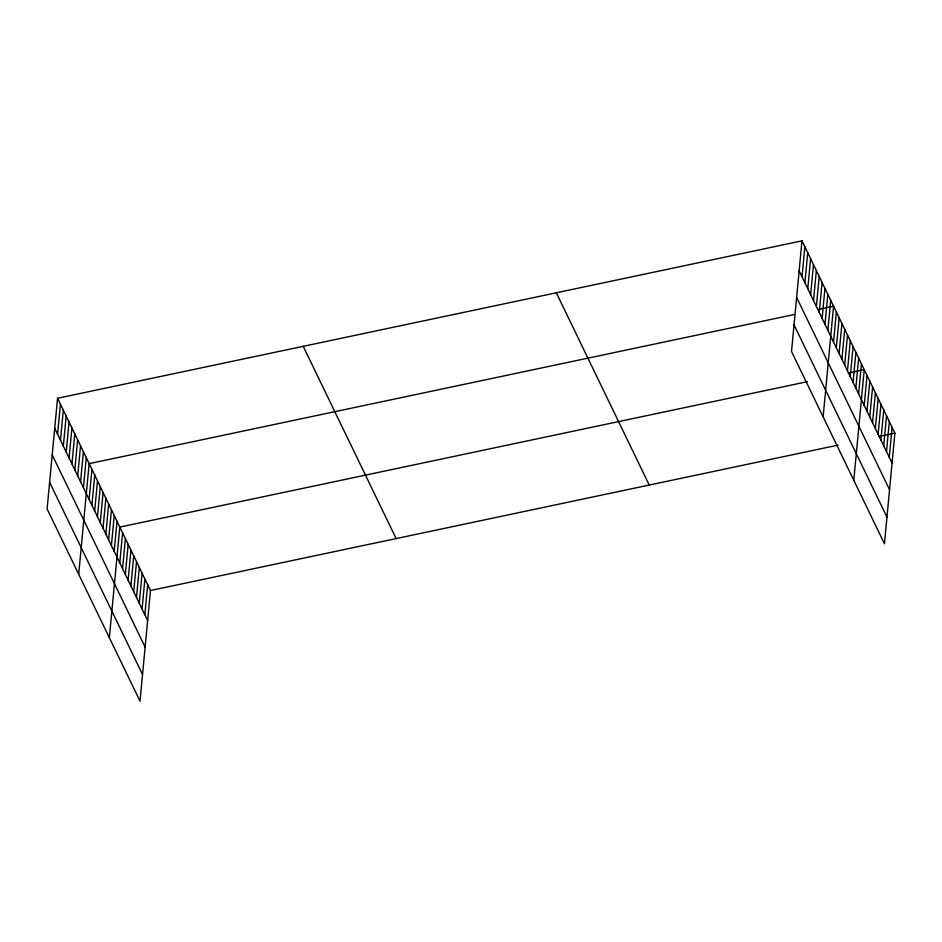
<?xml version="1.0" encoding="UTF-8"?>
<svg xmlns="http://www.w3.org/2000/svg" width="942" height="942" viewBox="0 0 942 942"><rect width="100%" height="100%" fill="white"/><g stroke="black" fill="none" stroke-linecap="round" stroke-linejoin="round"><path stroke-width="1.41" d="M57.556 398.266L47.1 508.904L140.017 701.154L150.473 590.528L57.556 398.266L801.983 240.846L894.9 433.096L884.444 543.734L791.527 351.472L801.983 240.846M57.592 434.203L60.429 404.212M60.465 440.149L63.302 410.159M63.338 446.096L66.175 416.093M66.211 452.03L69.049 422.04M69.084 457.977L71.922 427.986M71.957 463.923L74.795 433.921M74.83 469.858L77.656 439.867M77.703 475.804L80.529 445.813M80.565 481.751L83.402 451.748M83.438 487.685L86.275 457.694M78.692 574.267L89.149 463.641L793.953 314.581M89.101 499.401L91.939 469.41M91.892 505.171L94.73 475.168M94.671 510.941L97.509 480.938M97.462 516.699L100.299 486.708M100.252 522.469L103.09 492.478M103.043 528.238L105.869 498.247M105.822 534.008L108.66 504.017M108.613 539.778L111.45 509.775M111.403 545.536L114.241 515.545M114.194 551.305L117.02 521.315M109.354 637.71L119.811 527.084L807.447 381.663M119.764 562.845L122.601 532.854M122.554 568.615L125.392 538.612M125.333 574.385L128.171 544.382M128.124 580.142L130.962 550.152M130.914 585.912L133.752 555.921M133.705 591.682L136.531 561.691M136.484 597.452L139.322 567.461M139.275 603.221L142.112 573.219M142.065 608.979L144.903 578.989M144.856 614.749L147.682 584.758M802.019 276.771L804.857 246.78M804.892 282.718L807.73 252.727M807.765 288.664L810.603 258.661M810.638 294.599L813.476 264.608M813.511 300.545L816.349 270.554M816.384 306.491L819.222 276.489M819.257 312.426L822.083 282.435M822.131 318.372L824.957 288.382M824.992 324.319L827.83 294.316M827.865 330.253L830.703 300.262M823.12 416.835L833.576 306.209L817.727 309.553M833.529 341.97L836.366 311.979M836.319 347.739L839.145 317.737M839.098 353.509L841.936 323.506M841.889 359.267L844.727 329.276M844.68 365.037L847.517 335.046M847.47 370.807L850.296 340.816M850.249 376.576L853.087 346.585M853.04 382.346L855.878 352.343M855.831 388.104L858.668 358.113M858.609 393.874L861.447 363.883M853.782 480.279L864.238 369.653L848.389 372.997M864.191 405.413L867.029 375.422M866.981 411.183L869.807 381.18M869.76 416.953L872.598 386.95M872.551 422.711L875.389 392.72M875.342 428.48L878.179 398.49M878.132 434.25L880.958 404.259M880.911 440.02L883.749 410.029M883.702 445.79L886.54 415.787M886.493 451.548L889.33 421.557M889.272 457.317L892.109 427.327M150.473 590.528L838.109 445.107M879.051 436.452L894.9 433.096M799.146 270.837L892.062 463.087M796.638 297.448L889.554 489.699M794.047 324.86L886.952 517.123M556.322 292.797L649.238 485.048M303.218 346.315L396.135 538.577M54.718 428.269L147.635 620.519M52.21 454.88L145.127 647.13M49.62 482.292L142.536 674.554"/></g></svg>
